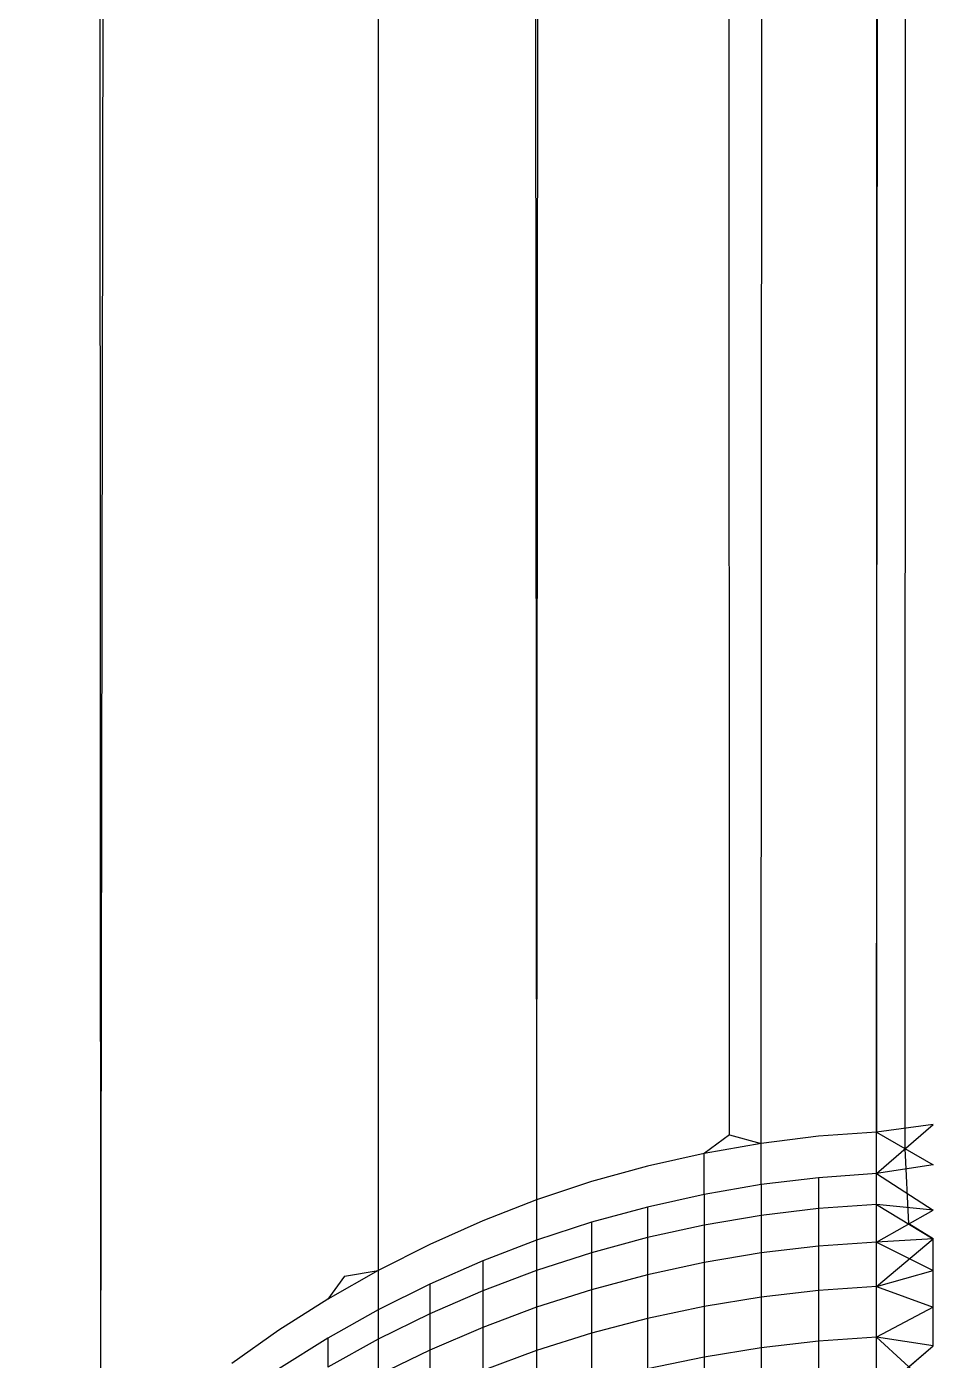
# Model space of a CAD drawing. Header units: inches. Extents: x 17 to 4615, y 5 to 3256.
# Drawn here: x 1647.582 to 1648.432, y 2419.823 to 2421.073 of the extents above; entities that cross this region are included whole.
import ezdxf

# ---------------------------------------------------------------- set-up
doc = ezdxf.new("R2010")
doc.units = ezdxf.units.IN
doc.header["$MEASUREMENT"] = 0

msp = doc.modelspace()

# ---------------------------------------------------------------- linework, layer by layer
for p, q in [((1647.6515, 2419.7166), (1647.5819, 2587.8522)), ((1647.6515, 2419.7166), (1647.9116, 2587.5881)), ((1647.9116, 2587.5881), (1647.9116, 2419.9072)), ((1647.9116, 2587.5881), (1648.0603, 2419.9734)), ((1648.1643, 2587.4899), (1648.0603, 2419.9734)), ((1648.2411, 2420.0344), (1648.2173, 2587.4779)), ((1648.2709, 2420.0264), (1648.379, 2587.4579)), ((1648.379, 2587.4579), (1648.379, 2420.037)), ((1648.379, 2420.037), (1648.4172, 2461.3736)), ((1648.4061, 2420.0215), (1648.4172, 2461.3736)), ((1648.379, 2420.037), (1648.3248, 2420.033)), ((1648.4324, 2420.044), (1648.379, 2420.037)), ((1648.379, 2419.9982), (1648.4324, 2420.044)), ((1648.379, 2420.037), (1648.4324, 2420.0063)), ((1648.379, 2419.9982), (1648.379, 2420.037)), ((1648.2411, 2420.0344), (1648.2173, 2420.017)), ((1648.2709, 2420.0264), (1648.2173, 2420.017)), ((1648.2411, 2420.0344), (1648.2709, 2420.0264)), ((1648.3248, 2420.033), (1648.2709, 2420.0264)), ((1648.2709, 2419.9877), (1648.2709, 2420.0264)), ((1648.2173, 2420.017), (1648.1643, 2420.0051)), ((1648.2173, 2419.9785), (1648.2173, 2420.017)), ((1648.4094, 2419.9508), (1648.4061, 2420.0215)), ((1648.1643, 2420.0051), (1648.1119, 2419.9905)), ((1648.379, 2419.9982), (1648.3248, 2419.9942)), ((1648.4324, 2420.0063), (1648.379, 2419.9982)), ((1648.379, 2419.9692), (1648.379, 2419.9982)), ((1648.379, 2419.9982), (1648.4324, 2419.9637)), ((1648.1119, 2419.9905), (1648.0603, 2419.9734)), ((1648.2709, 2419.9877), (1648.2173, 2419.9785)), ((1648.3248, 2419.9942), (1648.2709, 2419.9877)), ((1648.2709, 2419.9877), (1648.2709, 2419.9588)), ((1648.3248, 2419.9942), (1648.3248, 2419.9653)), ((1648.0603, 2419.9734), (1648.0097, 2419.9538)), ((1648.0603, 2419.9734), (1648.0603, 2419.9355)), ((1648.2173, 2419.9785), (1648.1643, 2419.9667)), ((1648.2173, 2419.9785), (1648.2173, 2419.9497)), ((1648.1643, 2419.9667), (1648.1119, 2419.9524)), ((1648.1643, 2419.9667), (1648.1643, 2419.938)), ((1648.3248, 2419.9653), (1648.2709, 2419.9588)), ((1648.379, 2419.9692), (1648.3248, 2419.9653)), ((1648.3248, 2419.9653), (1648.3248, 2419.93)), ((1648.379, 2419.9339), (1648.379, 2419.9692)), ((1648.4324, 2419.9637), (1648.379, 2419.9692)), ((1648.379, 2419.9692), (1648.4324, 2419.9369)), ((1648.379, 2419.9339), (1648.4324, 2419.9637)), ((1648.0097, 2419.9538), (1647.96, 2419.9317)), ((1648.1119, 2419.9524), (1648.0603, 2419.9355)), ((1648.1119, 2419.9524), (1648.1119, 2419.9239)), ((1648.2173, 2419.9497), (1648.1643, 2419.938)), ((1648.2709, 2419.9588), (1648.2173, 2419.9497)), ((1648.2173, 2419.9497), (1648.2173, 2419.9146)), ((1648.2709, 2419.9588), (1648.2709, 2419.9236)), ((1648.4324, 2419.9369), (1648.4094, 2419.9508)), ((1648.1643, 2419.938), (1648.1119, 2419.9239)), ((1648.1643, 2419.938), (1648.1643, 2419.9031)), ((1648.4324, 2419.9369), (1648.379, 2419.9339)), ((1648.379, 2419.8923), (1648.4324, 2419.9369)), ((1648.4324, 2419.8728), (1648.4324, 2419.9369)), ((1647.96, 2419.9317), (1647.9116, 2419.9072)), ((1648.0603, 2419.9355), (1648.0097, 2419.9162)), ((1648.0603, 2419.9355), (1648.0603, 2419.9072)), ((1648.1119, 2419.9239), (1648.0603, 2419.9072)), ((1648.1119, 2419.9239), (1648.1119, 2419.8892)), ((1648.2709, 2419.9236), (1648.2173, 2419.9146)), ((1648.3248, 2419.93), (1648.2709, 2419.9236)), ((1648.2709, 2419.9236), (1648.2709, 2419.8822)), ((1648.379, 2419.9339), (1648.3248, 2419.93)), ((1648.3248, 2419.93), (1648.3248, 2419.8885)), ((1648.379, 2419.8923), (1648.379, 2419.9339)), ((1648.379, 2419.9339), (1648.4324, 2419.9073)), ((1648.0097, 2419.9162), (1647.96, 2419.8944)), ((1648.0097, 2419.9162), (1648.0097, 2419.8881)), ((1648.2173, 2419.9146), (1648.1643, 2419.9031)), ((1648.2173, 2419.9146), (1648.2173, 2419.8734)), ((1647.9116, 2419.9072), (1647.8644, 2419.8804)), ((1647.88, 2419.9019), (1647.8644, 2419.8804)), ((1647.88, 2419.9019), (1647.9116, 2419.9072)), ((1647.9116, 2419.9072), (1647.9116, 2419.8703)), ((1648.0603, 2419.9072), (1648.0097, 2419.8881)), ((1648.0603, 2419.9072), (1648.0603, 2419.8727)), ((1648.1643, 2419.9031), (1648.1119, 2419.8892)), ((1648.1643, 2419.9031), (1648.1643, 2419.8621)), ((1648.379, 2419.8923), (1648.4324, 2419.9073)), ((1647.96, 2419.8944), (1647.9116, 2419.8703)), ((1647.96, 2419.8944), (1647.96, 2419.8665)), ((1648.0097, 2419.8881), (1647.96, 2419.8665)), ((1648.0097, 2419.8881), (1648.0097, 2419.8539)), ((1648.1119, 2419.8892), (1648.0603, 2419.8727)), ((1648.1119, 2419.8892), (1648.1119, 2419.8483)), ((1648.3248, 2419.8885), (1648.2709, 2419.8822)), ((1648.379, 2419.8923), (1648.3248, 2419.8885)), ((1648.3248, 2419.8885), (1648.3248, 2419.8409)), ((1648.379, 2419.8447), (1648.379, 2419.8923)), ((1648.379, 2419.8923), (1648.4324, 2419.8728)), ((1647.8644, 2419.8804), (1647.8186, 2419.8512)), ((1648.2173, 2419.8734), (1648.1643, 2419.8621)), ((1648.2709, 2419.8822), (1648.2173, 2419.8734)), ((1648.2173, 2419.8734), (1648.2173, 2419.8261)), ((1648.2709, 2419.8822), (1648.2709, 2419.8348)), ((1647.9116, 2419.8703), (1647.8644, 2419.8438)), ((1647.9116, 2419.8703), (1647.9116, 2419.8427)), ((1647.96, 2419.8665), (1647.9116, 2419.8427)), ((1647.96, 2419.8665), (1647.96, 2419.8326)), ((1648.0603, 2419.8727), (1648.0097, 2419.8539)), ((1648.0603, 2419.8727), (1648.0603, 2419.8322)), ((1648.1643, 2419.8621), (1648.1119, 2419.8483)), ((1648.1643, 2419.8621), (1648.1643, 2419.815)), ((1648.4324, 2419.8728), (1648.379, 2419.8447)), ((1648.4324, 2419.8365), (1648.4324, 2419.8728)), ((1647.8186, 2419.8512), (1647.7743, 2419.8199)), ((1648.0097, 2419.8539), (1647.96, 2419.8326)), ((1648.0097, 2419.8539), (1648.0097, 2419.8136)), ((1648.1119, 2419.8483), (1648.0603, 2419.8322)), ((1648.1119, 2419.8483), (1648.1119, 2419.8015)), ((1647.8644, 2419.8438), (1647.8186, 2419.8151)), ((1647.8644, 2419.8438), (1647.8644, 2419.8165)), ((1647.9116, 2419.8427), (1647.8644, 2419.8165)), ((1647.9116, 2419.8427), (1647.9116, 2419.8091)), ((1648.3248, 2419.8409), (1648.2709, 2419.8348)), ((1648.379, 2419.8447), (1648.3248, 2419.8409)), ((1648.3248, 2419.8409), (1648.3248, 2419.7874)), ((1648.379, 2419.791), (1648.379, 2419.8447)), ((1648.4324, 2419.8365), (1648.379, 2419.8447)), ((1648.379, 2419.8447), (1648.4324, 2419.7961)), ((1648.379, 2419.791), (1648.4324, 2419.8365)), ((1648.4095, 2419.817), (1648.4324, 2419.8365)), ((1647.96, 2419.8326), (1647.9116, 2419.8091)), ((1647.96, 2419.8326), (1647.96, 2419.7927)), ((1648.0603, 2419.8322), (1648.0097, 2419.8136)), ((1648.0603, 2419.8322), (1648.0603, 2419.7856)), ((1648.2173, 2419.8261), (1648.1643, 2419.815)), ((1648.2709, 2419.8348), (1648.2173, 2419.8261)), ((1648.2173, 2419.8261), (1648.2173, 2419.7728)), ((1648.2709, 2419.8348), (1648.2709, 2419.7813))]:
    msp.add_line(p, q)

doc.saveas('drawing.dxf')
